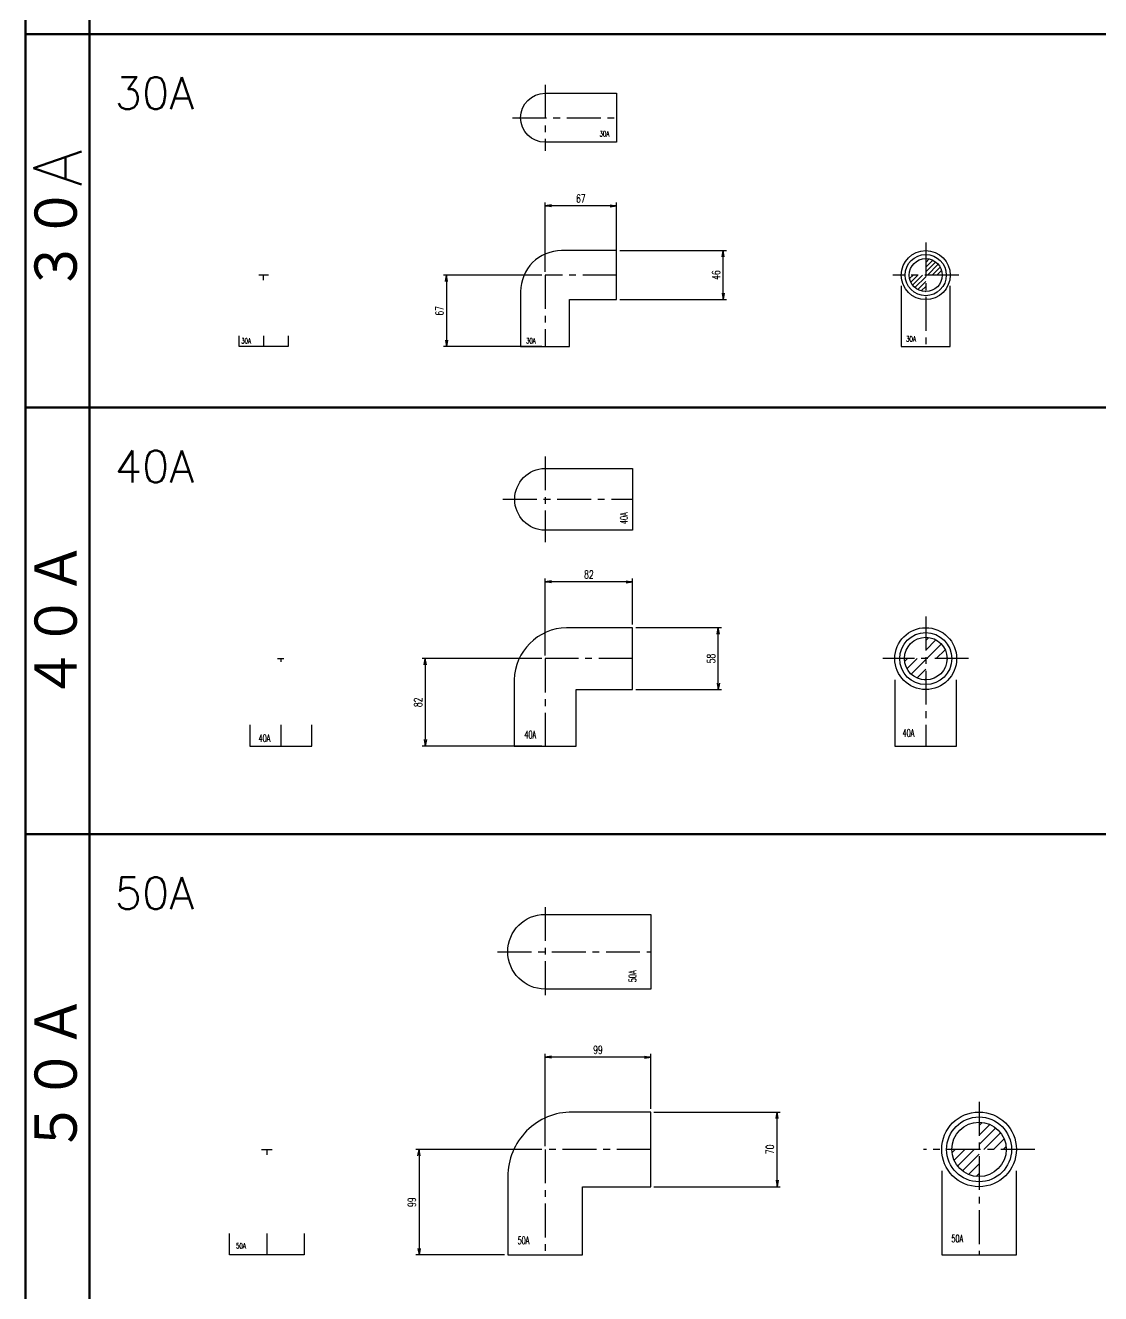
# Model space of a CAD drawing. Header units: millimetres. Extents: x 1711 to 90196, y -23291 to 8516.
# Drawn here: x 17025 to 18033, y -933 to 256 of the extents above; entities that cross this region are included whole.
import ezdxf

# ---------------------------------------------------------------- set-up
doc = ezdxf.new("R2010")
doc.units = ezdxf.units.MM
doc.header["$PDMODE"] = 35
doc.linetypes.add('CENTER', pattern=[50.8, 31.75, -6.35, 6.35, -6.35])
doc.layers.add('line', color=153, linetype='Continuous', lineweight=50)
for name, color, linetype in [('寸法', 2, 'Continuous'), ('配管-CVP', 4, 'Continuous'), ('＃配管（PVC)', 21, 'Continuous')]:
    doc.layers.add(name, color=color, linetype=linetype)
doc.styles.add('kpk', font='romans.shx', dxfattribs={"width": 0.7, "bigfont": 'extfont2.shx'})
doc.styles.get("Standard").update_dxf_attribs({"font": 'romans.shx', "bigfont": 'extfont.shx'})
doc.dimstyles.new('KPK-3', dxfattribs={"dimscale": 3, "dimtxt": 2.5, "dimasz": 2, "dimexe": 1, "dimexo": 1, "dimgap": 1, "dimtad": 3, "dimdec": 1, "dimdsep": 46, "dimtxsty": 'kpk', "dimblk": 'OPEN', "dimcen": 2.5, "dimclrd": 2, "dimclre": 2, "dimclrt": 4, "dimadec": 1, "dimazin": 2, "dimtfac": 1, "dimtdec": 1, "dimtmove": 0, "dimatfit": 2, "dimldrblk": 'OPEN', "dimfxl": 0, "dimlwd": -1, "dimlwe": -1, "dimarcsym": 0})

# ---------------------------------------------------------------- blocks, each defined once
blk = doc.blocks.new('_Open')
at = {"color": 0, "linetype": 'ByBlock', "lineweight": -2}
for p, q in [((-1, 0.17), (0, 0)), ((-1, -0.17), (0, 0)), ((0, 0), (-1, 0))]:
    blk.add_line(p, q, dxfattribs=at)
blk = doc.blocks.new('*D2602')
at = {"layer": 'Defpoints', "color": 0, "transparency": 16777216}
for p in [(17512.5, 86.6), (17512.5, 21.7), (17579.5, 21.7)]:
    blk.add_point(p, dxfattribs=at)
at = {"layer": '寸法', "color": 2, "transparency": 16777216}
for p, q in [((17512.5, 24.7), (17512.5, 89.6)), ((17573.5, 86.6), (17518.5, 86.6)), ((17579.5, 24.7), (17579.5, 89.6))]:
    blk.add_line(p, q, dxfattribs=at)
at = {"layer": '寸法', "color": 2, "transparency": 16777216, "xscale": 6, "yscale": 6, "zscale": 6, "rotation": 180}
blk.add_blockref('_Open', (17512.5, 86.6), dxfattribs=at)
at = {"layer": '寸法', "color": 2, "transparency": 16777216, "xscale": 6, "yscale": 6, "zscale": 6}
blk.add_blockref('_Open', (17579.5, 86.6), dxfattribs=at)
at = {"layer": '寸法', "color": 4, "transparency": 16777216, "insert": (17546, 93.4), "char_height": 7.5, "attachment_point": 5, "style": 'kpk', "bg_fill": 3, "box_fill_scale": 1.1, "bg_fill_color": 256, "bg_fill_true_color": 13158600, "bg_fill_transparency": 0}
blk.add_mtext('67', dxfattribs=at)
blk = doc.blocks.new('*D2603')
at = {"layer": 'Defpoints', "color": 0, "transparency": 16777216}
for p in [(17512.5, 21.7), (17420.1, -45.3), (17512.5, -45.3)]:
    blk.add_point(p, dxfattribs=at)
at = {"layer": '寸法', "color": 2, "transparency": 16777216}
for p, q in [((17509.5, 21.7), (17417.1, 21.7)), ((17420.1, 15.7), (17420.1, -39.3)), ((17509.5, -45.3), (17417.1, -45.3))]:
    blk.add_line(p, q, dxfattribs=at)
at = {"layer": '寸法', "color": 2, "transparency": 16777216, "xscale": 6, "yscale": 6, "zscale": 6}
for p, rotation in [((17420.1, 21.7), 90), ((17420.1, -45.3), 270)]:
    blk.add_blockref('_Open', p, dxfattribs=dict(at, rotation=rotation))
at = {"layer": '寸法', "color": 4, "transparency": 16777216, "insert": (17413.4, -11.8), "char_height": 7.5, "attachment_point": 5, "rotation": 90, "style": 'kpk', "bg_fill": 3, "box_fill_scale": 1.1, "bg_fill_color": 256, "bg_fill_true_color": 13158600, "bg_fill_transparency": 0}
blk.add_mtext('67', dxfattribs=at)
blk = doc.blocks.new('*D2604')
at = {"layer": 'Defpoints', "color": 0, "transparency": 16777216}
for p in [(17512.5, -265.8), (17594.5, -308.8), (17512.5, -337.8)]:
    blk.add_point(p, dxfattribs=at)
at = {"layer": '寸法', "color": 2, "transparency": 16777216}
for p, q in [((17512.5, -334.8), (17512.5, -262.8)), ((17588.5, -265.8), (17518.5, -265.8)), ((17594.5, -305.8), (17594.5, -262.8))]:
    blk.add_line(p, q, dxfattribs=at)
at = {"layer": '寸法', "color": 2, "transparency": 16777216, "xscale": 6, "yscale": 6, "zscale": 6, "rotation": 180}
blk.add_blockref('_Open', (17512.5, -265.8), dxfattribs=at)
at = {"layer": '寸法', "color": 2, "transparency": 16777216, "xscale": 6, "yscale": 6, "zscale": 6}
blk.add_blockref('_Open', (17594.5, -265.8), dxfattribs=at)
at = {"layer": '寸法', "color": 4, "transparency": 16777216, "insert": (17553.5, -259), "char_height": 7.5, "attachment_point": 5, "style": 'kpk', "bg_fill": 3, "box_fill_scale": 1.1, "bg_fill_color": 256, "bg_fill_true_color": 13158600, "bg_fill_transparency": 0}
blk.add_mtext('82', dxfattribs=at)
blk = doc.blocks.new('*D2605')
at = {"layer": 'Defpoints', "color": 0, "transparency": 16777216}
for p in [(17512.5, -337.8), (17400.2, -419.8), (17512.5, -419.8)]:
    blk.add_point(p, dxfattribs=at)
at = {"layer": '寸法', "color": 2, "transparency": 16777216}
for p, q in [((17509.5, -337.8), (17397.2, -337.8)), ((17400.2, -343.8), (17400.2, -413.8)), ((17509.5, -419.8), (17397.2, -419.8))]:
    blk.add_line(p, q, dxfattribs=at)
at = {"layer": '寸法', "color": 2, "transparency": 16777216, "xscale": 6, "yscale": 6, "zscale": 6}
for p, rotation in [((17400.2, -337.8), 90), ((17400.2, -419.8), 270)]:
    blk.add_blockref('_Open', p, dxfattribs=dict(at, rotation=rotation))
at = {"layer": '寸法', "color": 4, "transparency": 16777216, "insert": (17393.4, -378.8), "char_height": 7.5, "attachment_point": 5, "rotation": 90, "style": 'kpk', "bg_fill": 3, "box_fill_scale": 1.1, "bg_fill_color": 256, "bg_fill_true_color": 13158600, "bg_fill_transparency": 0}
blk.add_mtext('82', dxfattribs=at)
blk = doc.blocks.new('*D2766')
at = {"layer": 'Defpoints', "color": 0, "transparency": 16777216}
for p in [(17579.5, 44.7), (17679.4, 44.7), (17579.5, -1.3)]:
    blk.add_point(p, dxfattribs=at)
at = {"layer": '寸法', "color": 2, "transparency": 16777216}
for p, q in [((17582.5, 44.7), (17682.4, 44.7)), ((17679.4, 4.7), (17679.4, 38.7)), ((17582.5, -1.3), (17682.4, -1.3))]:
    blk.add_line(p, q, dxfattribs=at)
at = {"layer": '寸法', "color": 2, "transparency": 16777216, "xscale": 6, "yscale": 6, "zscale": 6}
for p, rotation in [((17679.4, 44.7), 90), ((17679.4, -1.3), 270)]:
    blk.add_blockref('_Open', p, dxfattribs=dict(at, rotation=rotation))
at = {"layer": '寸法', "color": 4, "transparency": 16777216, "insert": (17672.7, 21.7), "char_height": 7.5, "attachment_point": 5, "rotation": 90, "style": 'kpk', "bg_fill": 3, "box_fill_scale": 1.1, "bg_fill_color": 256, "bg_fill_true_color": 13158600, "bg_fill_transparency": 0}
blk.add_mtext('46', dxfattribs=at)
blk = doc.blocks.new('30A-L-正')
at = {"layer": '＃配管（PVC)', "color": 0, "linetype": 'ByBlock'}
blk.add_lwpolyline([(23, -67), (23, -23), (67, -23), (67, 23), (15.5, 23, 0.414214), (-23, -15.5), (-23, -67)], format="xyb", close=True, dxfattribs=at)
at = {"layer": '＃配管（PVC)', "color": 2, "linetype": 'CENTER'}
blk.add_lwpolyline([(67, 0), (0, 0), (0, -67)], dxfattribs=at)
at = {"layer": 'Defpoints', "color": 6, "linetype": 'ByBlock', "ltscale": 0.5, "insert": (-13.3, -61.5), "char_height": 5, "attachment_point": 5, "style": 'kpk', "bg_fill": 3, "box_fill_scale": 1.2, "bg_fill_color": 256, "bg_fill_transparency": 0}
blk.add_mtext('{\\W0.6;30A}', dxfattribs=at)
blk = doc.blocks.new('30A-L-穴無')
at = {"layer": '＃配管（PVC)', "color": 2, "linetype": 'CENTER'}
for p, q in [((0, 30.9), (0, -30.9)), ((-30.4, 0), (67, 0))]:
    blk.add_line(p, q, dxfattribs=at)
at = {"layer": '＃配管（PVC)', "color": 0, "linetype": 'ByBlock'}
blk.add_lwpolyline([(0, 23), (67, 23), (67, -23), (0, -23, -1)], format="xyb", close=True, dxfattribs=at)
at = {"layer": 'Defpoints', "color": 6, "linetype": 'ByBlock', "ltscale": 0.5, "insert": (55.6, -15), "char_height": 5, "attachment_point": 5, "style": 'kpk', "bg_fill": 3, "box_fill_scale": 1.2, "bg_fill_color": 256, "bg_fill_transparency": 0}
blk.add_mtext('{\\W0.6;30A}', dxfattribs=at)
blk = doc.blocks.new('30A-L-穴有')
at = {"layer": '＃配管（PVC)'}
h = blk.add_hatch(dxfattribs=at)
h.set_pattern_fill('ANSI31', color=252)
h.set_pattern_definition([(45, (-17869.1675, -21.6896), (-2.24506403, 2.24506403), [])])
h.paths.add_polyline_path([(15.5, 0, 0.414214), (0, 15.5), (0, 0)])
h.paths.add_polyline_path([(0, -15.5), (0, 0), (-15.5, 0, 0.414214)])
at = {"layer": '＃配管（PVC)', "color": 2, "linetype": 'CENTER'}
for p, q in [((0, 30.4), (0, -67)), ((30.9, 0), (-30.9, 0))]:
    blk.add_line(p, q, dxfattribs=at)
at = {"layer": '＃配管（PVC)', "color": 0, "linetype": 'ByBlock'}
for radius in [23, 19.3, 15.5]:
    blk.add_circle((0, 0), radius, dxfattribs=at)
at = {"layer": 'Defpoints', "color": 6, "linetype": 'ByBlock', "ltscale": 0.5, "insert": (-13.8, -59.9), "char_height": 5, "attachment_point": 5, "style": 'kpk', "bg_fill": 3, "box_fill_scale": 1.2, "bg_fill_color": 256, "bg_fill_transparency": 0}
blk.add_mtext('{\\W0.6;30A}', dxfattribs=at)
at = {"layer": '＃配管（PVC)', "color": 0, "linetype": 'ByBlock'}
blk.add_lwpolyline([(-23, -10), (-23, -67), (23, -67), (23, -10)], dxfattribs=at)
blk = doc.blocks.new('*U695')
at = {"layer": '＃配管（PVC)', "color": 2, "linetype": 'CENTER'}
for p, q in [((4.6, 0), (-4.6, 0)), ((0, -4.6), (0, 0)), ((0, -57), (0, -67))]:
    blk.add_line(p, q, dxfattribs=at)
at = {"layer": '＃配管（PVC)', "color": 0, "linetype": 'ByBlock'}
for p, q in [((-23, -67), (-23, -57)), ((23, -57), (23, -67)), ((23, -67), (-23, -67))]:
    blk.add_line(p, q, dxfattribs=at)
at = {"layer": 'Defpoints', "color": 6, "linetype": 'ByBlock', "ltscale": 0.5, "insert": (-16.4, -61.7), "char_height": 5, "attachment_point": 5, "style": 'kpk', "bg_fill": 3, "box_fill_scale": 1.2, "bg_fill_color": 256, "bg_fill_transparency": 0}
blk.add_mtext('{\\W0.6;30A}', dxfattribs=at)
blk = doc.blocks.new('40A-L-正')
at = {"layer": '＃配管（PVC)', "color": 0, "linetype": 'ByBlock'}
blk.add_lwpolyline([(29, -82), (29, -29), (82, -29), (82, 29), (20, 29, 0.399805), (-29, -20), (-29, -82)], format="xyb", close=True, dxfattribs=at)
at = {"layer": '＃配管（PVC)', "color": 2, "linetype": 'CENTER'}
blk.add_lwpolyline([(82, 0), (0, 0), (0, -82)], dxfattribs=at)
at = {"layer": 'Defpoints', "color": 6, "linetype": 'ByBlock', "insert": (-13.9, -71.3), "char_height": 7, "attachment_point": 5, "style": 'kpk', "bg_fill": 3, "box_fill_scale": 1.2, "bg_fill_color": 256, "bg_fill_transparency": 0}
blk.add_mtext('{\\W0.6;40A}', dxfattribs=at)
blk = doc.blocks.new('40A-L-穴無')
at = {"layer": '＃配管（PVC)', "color": 2, "linetype": 'CENTER'}
for p, q in [((0, 40.2), (0, -40.2)), ((-39.5, 0), (82, 0))]:
    blk.add_line(p, q, dxfattribs=at)
at = {"layer": '＃配管（PVC)', "color": 0, "linetype": 'ByBlock'}
blk.add_lwpolyline([(0, 29), (82, 29), (82, -29), (0, -29, -0.982833)], format="xyb", close=True, dxfattribs=at)
at = {"layer": 'Defpoints', "color": 6, "linetype": 'ByBlock', "insert": (73.8, -17.7), "char_height": 7, "attachment_point": 5, "rotation": 90, "style": 'kpk', "bg_fill": 3, "box_fill_scale": 1.2, "bg_fill_color": 256, "bg_fill_transparency": 0}
blk.add_mtext('{\\W0.6;40A}', dxfattribs=at)
blk = doc.blocks.new('40A-L-穴有')
at = {"layer": '＃配管（PVC)'}
h = blk.add_hatch(dxfattribs=at)
h.set_pattern_fill('ANSI31', color=252, scale=2)
h.set_pattern_definition([(45, (-17869.1675, 337.838), (-4.490128, 4.490128), [])])
h.paths.add_polyline_path([(20, 0, 0.414214), (0, 20), (0, 0)])
h.paths.add_polyline_path([(0, -20), (0, 0), (-20, 0, 0.414214)])
at = {"layer": '＃配管（PVC)', "color": 2, "linetype": 'CENTER'}
for p, q in [((0, 39.5), (0, -82)), ((40.2, 0), (-40.2, 0))]:
    blk.add_line(p, q, dxfattribs=at)
at = {"layer": '＃配管（PVC)', "color": 0, "linetype": 'ByBlock'}
for radius in [29, 24.4, 20]:
    blk.add_circle((0, 0), radius, dxfattribs=at)
at = {"layer": 'Defpoints', "color": 6, "linetype": 'ByBlock', "insert": (-16.1, -69.7), "char_height": 7, "attachment_point": 5, "style": 'kpk', "bg_fill": 3, "box_fill_scale": 1.2, "bg_fill_color": 256, "bg_fill_transparency": 0}
blk.add_mtext('{\\W0.6;40A}', dxfattribs=at)
at = {"layer": '＃配管（PVC)', "color": 0, "linetype": 'ByBlock'}
blk.add_lwpolyline([(-29, -20), (-29, -82), (29, -82), (29, -20)], dxfattribs=at)
blk = doc.blocks.new('*U1262')
at = {"color": 2, "linetype": 'CENTER', "ltscale": 0.5}
for p, q in [((-3, 0), (3, 0)), ((0, 0), (0, -3))]:
    blk.add_line(p, q, dxfattribs=at)
at = {"layer": '＃配管（PVC)', "color": 2, "linetype": 'CENTER'}
blk.add_line((0, -62), (0, -82), dxfattribs=at)
at = {"layer": '＃配管（PVC)', "color": 0, "linetype": 'ByBlock'}
blk.add_lwpolyline([(-29, -62), (-29, -82), (29, -82), (29, -62)], dxfattribs=at)
at = {"layer": 'Defpoints', "color": 6, "linetype": 'ByBlock', "insert": (-15.2, -74.6), "char_height": 7, "attachment_point": 5, "style": 'kpk', "bg_fill": 3, "box_fill_scale": 1.2, "bg_fill_color": 256, "bg_fill_transparency": 0}
blk.add_mtext('{\\W0.6;40A}', dxfattribs=at)
blk = doc.blocks.new('50A-L-穴無')
at = {"layer": '＃配管（PVC)', "color": 2, "linetype": 'CENTER'}
for p, q in [((0, 41.8), (0, -41.8)), ((-44.5, 0), (99, 0))]:
    blk.add_line(p, q, dxfattribs=at)
at = {"layer": '＃配管（PVC)', "color": 0, "linetype": 'ByBlock'}
blk.add_lwpolyline([(0, 35), (99, 35), (99, -35), (0, -35, -1)], format="xyb", close=True, dxfattribs=at)
at = {"layer": 'Defpoints', "color": 6, "linetype": 'ByBlock', "insert": (82, -23.1), "char_height": 7, "attachment_point": 5, "rotation": 90, "style": 'kpk', "bg_fill": 3, "box_fill_scale": 1.2, "bg_fill_color": 256, "bg_fill_transparency": 0}
blk.add_mtext('{\\W0.6;50A}', dxfattribs=at)
blk = doc.blocks.new('*D2241')
at = {"layer": 'Defpoints', "color": 0, "transparency": 16777216}
for p in [(17611.5, -762.9), (17729.9, -762.9), (17611.5, -832.9)]:
    blk.add_point(p, dxfattribs=at)
at = {"layer": '寸法', "color": 2, "transparency": 16777216}
for p, q in [((17614.5, -762.9), (17732.9, -762.9)), ((17729.9, -826.9), (17729.9, -768.9)), ((17614.5, -832.9), (17732.9, -832.9))]:
    blk.add_line(p, q, dxfattribs=at)
at = {"layer": '寸法', "color": 2, "transparency": 16777216, "xscale": 6, "yscale": 6, "zscale": 6}
for p, rotation in [((17729.9, -762.9), 90), ((17729.9, -832.9), 270)]:
    blk.add_blockref('_Open', p, dxfattribs=dict(at, rotation=rotation))
at = {"layer": '寸法', "color": 4, "transparency": 16777216, "insert": (17723.2, -797.9), "char_height": 7.5, "attachment_point": 5, "rotation": 90, "style": 'kpk', "bg_fill": 3, "box_fill_scale": 1.1, "bg_fill_color": 256, "bg_fill_true_color": 13158600, "bg_fill_transparency": 0}
blk.add_mtext('70', dxfattribs=at)
blk = doc.blocks.new('*D2242')
at = {"layer": 'Defpoints', "color": 0, "transparency": 16777216}
for p in [(17512.5, -797.9), (17394.3, -896.9), (17477.5, -896.9)]:
    blk.add_point(p, dxfattribs=at)
at = {"layer": '寸法', "color": 2, "transparency": 16777216}
for p, q in [((17509.5, -797.9), (17391.3, -797.9)), ((17394.3, -803.9), (17394.3, -890.9)), ((17474.5, -896.9), (17391.3, -896.9))]:
    blk.add_line(p, q, dxfattribs=at)
at = {"layer": '寸法', "color": 2, "transparency": 16777216, "xscale": 6, "yscale": 6, "zscale": 6}
for p, rotation in [((17394.3, -797.9), 90), ((17394.3, -896.9), 270)]:
    blk.add_blockref('_Open', p, dxfattribs=dict(at, rotation=rotation))
at = {"layer": '寸法', "color": 4, "transparency": 16777216, "insert": (17387.6, -847.4), "char_height": 7.5, "attachment_point": 5, "rotation": 90, "style": 'kpk', "bg_fill": 3, "box_fill_scale": 1.1, "bg_fill_color": 256, "bg_fill_true_color": 13158600, "bg_fill_transparency": 0}
blk.add_mtext('99', dxfattribs=at)
blk = doc.blocks.new('50A-L-正')
at = {"layer": '＃配管（PVC)', "color": 0, "linetype": 'ByBlock'}
blk.add_lwpolyline([(35, -99), (35, -35), (99, -35), (99, 35), (25.5, 35, 0.414214), (-35, -25.5), (-35, -99)], format="xyb", close=True, dxfattribs=at)
at = {"layer": '＃配管（PVC)', "color": 2, "linetype": 'CENTER'}
blk.add_lwpolyline([(99, 0), (0, 0), (0, -99)], dxfattribs=at)
at = {"layer": 'Defpoints', "color": 6, "linetype": 'ByBlock', "insert": (-20.2, -85.3), "char_height": 7, "attachment_point": 5, "style": 'kpk', "bg_fill": 3, "box_fill_scale": 1.2, "bg_fill_color": 256, "bg_fill_transparency": 0}
blk.add_mtext('{\\W0.6;50A}', dxfattribs=at)
blk = doc.blocks.new('*D2243')
at = {"layer": 'Defpoints', "color": 0, "transparency": 16777216}
for p in [(17512.5, -711.4), (17611.5, -762.9), (17512.5, -797.9)]:
    blk.add_point(p, dxfattribs=at)
at = {"layer": '寸法', "color": 2, "transparency": 16777216}
for p, q in [((17512.5, -794.9), (17512.5, -708.4)), ((17605.5, -711.4), (17518.5, -711.4)), ((17611.5, -759.9), (17611.5, -708.4))]:
    blk.add_line(p, q, dxfattribs=at)
at = {"layer": '寸法', "color": 2, "transparency": 16777216, "xscale": 6, "yscale": 6, "zscale": 6, "rotation": 180}
blk.add_blockref('_Open', (17512.5, -711.4), dxfattribs=at)
at = {"layer": '寸法', "color": 2, "transparency": 16777216, "xscale": 6, "yscale": 6, "zscale": 6}
blk.add_blockref('_Open', (17611.5, -711.4), dxfattribs=at)
at = {"layer": '寸法', "color": 4, "transparency": 16777216, "insert": (17562, -704.6), "char_height": 7.5, "attachment_point": 5, "style": 'kpk', "bg_fill": 3, "box_fill_scale": 1.1, "bg_fill_color": 256, "bg_fill_true_color": 13158600, "bg_fill_transparency": 0}
blk.add_mtext('99', dxfattribs=at)
blk = doc.blocks.new('50A-L-穴有')
at = {"layer": '＃配管（PVC)'}
h = blk.add_hatch(dxfattribs=at)
h.set_pattern_fill('ANSI31', color=252, scale=2)
h.set_pattern_definition([(45, (-17919.1675, 797.908), (-4.490128, 4.490128), [])])
h.paths.add_polyline_path([(25.5, 0, 0.414214), (0, 25.5), (0, 0)])
h.paths.add_polyline_path([(0, -25.5), (0, 0), (-25.5, 0, 0.414214)])
at = {"layer": '＃配管（PVC)', "color": 2, "linetype": 'CENTER'}
for p, q in [((0, 44.5), (0, -99)), ((52.2, 0), (-52.2, 0))]:
    blk.add_line(p, q, dxfattribs=at)
at = {"layer": '＃配管（PVC)', "color": 0, "linetype": 'ByBlock'}
for radius in [35, 30.4, 25.5]:
    blk.add_circle((0, 0), radius, dxfattribs=at)
at = {"layer": 'Defpoints', "color": 6, "linetype": 'ByBlock', "insert": (-20.4, -83.6), "char_height": 7, "attachment_point": 5, "style": 'kpk', "bg_fill": 3, "box_fill_scale": 1.2, "bg_fill_color": 256, "bg_fill_transparency": 0}
blk.add_mtext('{\\W0.6;50A}', dxfattribs=at)
at = {"layer": '＃配管（PVC)', "color": 0, "linetype": 'ByBlock'}
blk.add_lwpolyline([(-35, -20), (-35, -99), (35, -99), (35, -20)], dxfattribs=at)
blk = doc.blocks.new('*U1263')
at = {"color": 2, "linetype": 'CENTER', "ltscale": 0.5}
for p, q in [((-5, 0), (5, 0)), ((0, 0), (0, -5))]:
    blk.add_line(p, q, dxfattribs=at)
at = {"layer": '＃配管（PVC)', "color": 2, "linetype": 'CENTER'}
blk.add_line((0, -79), (0, -99), dxfattribs=at)
at = {"layer": 'Defpoints', "color": 6, "linetype": 'ByBlock', "insert": (-24.2, -90.4), "char_height": 5, "attachment_point": 5, "style": 'kpk', "bg_fill": 3, "box_fill_scale": 1.2, "bg_fill_color": 256, "bg_fill_transparency": 0}
blk.add_mtext('{\\W0.6;50A}', dxfattribs=at)
at = {"layer": '＃配管（PVC)', "color": 0, "linetype": 'ByBlock'}
blk.add_lwpolyline([(35, -79), (35, -99), (-35, -99), (-35, -79)], dxfattribs=at)
blk = doc.blocks.new('A$C84a07606')
at = {"layer": 'line'}
blk.add_line((60, 0), (60, -7760), dxfattribs=at)
blk.add_lwpolyline([(60, -7760), (0, -7760), (0, 0), (60, 0)], close=True, dxfattribs=at)
for points in [[(4120, -1360), (2460, -1360), (1260, -1360), (60, -1360), (0, -1360)], [(4120, -1710), (2460, -1710), (1260, -1710), (60, -1710), (0, -1710)], [(4120, -2110), (2460, -2110), (1260, -2110), (60, -2110), (0, -2110)]]:
    blk.add_lwpolyline(points, dxfattribs=at)
at = {"layer": 'line', "char_height": 30, "attachment_point": 4}
for s, insert in [('30A', (83.6, -1415.3)), ('40A', (83.6, -1765.3)), ('50A', (83.6, -2165.3))]:
    blk.add_mtext(s, dxfattribs=dict(at, insert=insert))
at = {"layer": 'line', "char_height": 45, "attachment_point": 5, "rotation": 90}
for s, insert in [('３０A', (30, -1535)), ('４０Ａ', (30, -1910)), ('５０Ａ', (30, -2335))]:
    blk.add_mtext(s, dxfattribs=dict(at, insert=insert))
blk = doc.blocks.new('*D3177')
at = {"layer": 'Defpoints', "color": 0, "linetype": 'ByBlock', "transparency": 16777216}
for p in [(17594.5, -308.8), (17674.8, -308.8), (17594.5, -366.8)]:
    blk.add_point(p, dxfattribs=at)
at = {"layer": '寸法', "color": 2, "transparency": 16777216}
for p, q in [((17597.5, -308.8), (17677.8, -308.8)), ((17674.8, -360.8), (17674.8, -314.8)), ((17597.5, -366.8), (17677.8, -366.8))]:
    blk.add_line(p, q, dxfattribs=at)
at = {"layer": '寸法', "color": 2, "linetype": 'ByBlock', "transparency": 16777216, "xscale": 6, "yscale": 6, "zscale": 6}
for p, rotation in [((17674.8, -308.8), 90), ((17674.8, -366.8), 270)]:
    blk.add_blockref('_Open', p, dxfattribs=dict(at, rotation=rotation))
at = {"layer": '寸法', "color": 4, "linetype": 'ByBlock', "transparency": 16777216, "insert": (17668, -337.8), "char_height": 7.5, "attachment_point": 5, "rotation": 90, "style": 'kpk', "bg_fill": 3, "box_fill_scale": 1.1, "bg_fill_color": 256, "bg_fill_true_color": 13158600, "bg_fill_transparency": 0}
blk.add_mtext('58', dxfattribs=at)

msp = doc.modelspace()

# ---------------------------------------------------------------- block references
at = {"layer": '配管-CVP'}
for name, p in [('30A-L-穴無', (17512.4505, 169.2334)), ('30A-L-穴有', (17869.1675, 21.6896)), ('*U695', (17248.6213, 21.6896)), ('40A-L-穴無', (17512.4505, -188.5139)), ('40A-L-穴有', (17869.1675, -337.8382)), ('*U1262', (17264.6878, -337.8382)), ('50A-L-穴無', (17512.4505, -612.5819)), ('50A-L-穴有', (17919.1675, -797.9082)), ('*U1263', (17251.6357, -797.9082))]:
    msp.add_blockref(name, p, dxfattribs=at)

# ---------------------------------------------------------------- dimensions: what is measured, and where the dimension line sits
at = {"layer": '寸法'}
for base, p1, p2, picture, middle in [((17512.4505, 86.6287), (17579.4505, 21.6896), (17512.4505, 21.6896), '*D2602', (17545.9505, 93.3787)), ((17512.4505, -265.7911), (17594.4505, -308.8382), (17512.4505, -337.8382), '*D2604', (17553.4505, -259.0411))]:
    dim = msp.add_linear_dim(base=base, p1=p1, p2=p2, dimstyle='KPK-3', dxfattribs=at)
    dim.commit()
    dim.dimension.update_dxf_attribs({"geometry": picture, "text_midpoint": middle})
for base, p1, p2, picture, middle in [((17729.9302, -762.9082), (17611.4505, -832.9082), (17611.4505, -762.9082), '*D2241', (17723.1802, -797.9082)), ((17394.3112, -896.9082), (17512.4505, -797.9082), (17477.4505, -896.9082), '*D2242', (17387.5612, -847.4082))]:
    dim = msp.add_linear_dim(base=base, p1=p1, p2=p2, angle=90, dimstyle='KPK-3', dxfattribs=at)
    dim.commit()
    dim.dimension.update_dxf_attribs({"geometry": picture, "text_midpoint": middle})

# ---------------------------------------------------------------- next in the draw order: block references
at = {"layer": '配管-CVP'}
msp.add_blockref('50A-L-正', (17512.4505, -797.9082), dxfattribs=at)

# ---------------------------------------------------------------- next in the draw order: dimensions: what is measured, and where the dimension line sits
at = {"layer": '寸法'}
for base, p1, p2, picture, middle in [((17679.4354, 44.6896), (17579.4505, -1.3104), (17579.4505, 44.6896), '*D2766', (17672.6854, 21.6896)), ((17420.1139, -45.3104), (17512.4505, 21.6896), (17512.4505, -45.3104), '*D2603', (17413.3639, -11.8104)), ((17400.1575, -419.8382), (17512.4505, -337.8382), (17512.4505, -419.8382), '*D2605', (17393.4075, -378.8382))]:
    dim = msp.add_linear_dim(base=base, p1=p1, p2=p2, angle=90, dimstyle='KPK-3', dxfattribs=at)
    dim.commit()
    dim.dimension.update_dxf_attribs({"geometry": picture, "text_midpoint": middle})

# ---------------------------------------------------------------- next in the draw order: block references
at = {"layer": '配管-CVP'}
for name, p in [('30A-L-正', (17512.4505, 21.6896)), ('40A-L-正', (17512.4505, -337.8382))]:
    msp.add_blockref(name, p, dxfattribs=at)

# ---------------------------------------------------------------- next in the draw order: dimensions: what is measured, and where the dimension line sits
at = {"layer": '寸法'}
dim = msp.add_linear_dim(base=(17512.4505, -711.3543), p1=(17611.4505, -762.9082), p2=(17512.4505, -797.9082), dimstyle='KPK-3', dxfattribs=at)
dim.commit()
dim.dimension.update_dxf_attribs({"geometry": '*D2243', "text_midpoint": (17561.9505, -704.6043)})

# ---------------------------------------------------------------- next in the draw order: block references
at = {"layer": 'line', "linetype": 'ByBlock'}
msp.add_blockref('A$C84a07606', (17025.3602, 1607.5677), dxfattribs=at)

# ---------------------------------------------------------------- next in the draw order: dimensions: what is measured, and where the dimension line sits
at = {"layer": '寸法', "linetype": 'ByBlock'}
dim = msp.add_linear_dim(base=(17674.7883, -308.8382), p1=(17594.4505, -366.8382), p2=(17594.4505, -308.8382), angle=90, dimstyle='KPK-3', dxfattribs=at)
dim.commit()
dim.dimension.update_dxf_attribs({"geometry": '*D3177', "text_midpoint": (17668.0383, -337.8382)})

doc.saveas('drawing.dxf')
